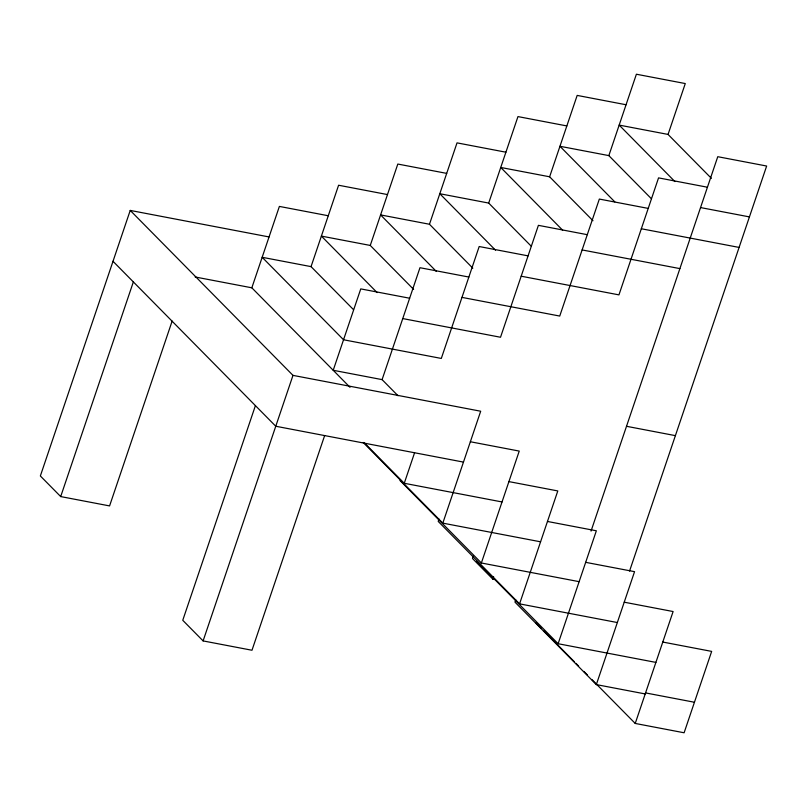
<?xml version="1.0" encoding="UTF-8"?>
<svg xmlns="http://www.w3.org/2000/svg" width="807" height="807" viewBox="0 0 807 807"><rect width="100%" height="100%" fill="white"/><g stroke="black" fill="none" stroke-linecap="round" stroke-linejoin="round"><path stroke-width="1.21" d="M269.054 236.945L130.23 210.425L40.35 475.959L60.696 496.577L109.581 505.918L172.143 321.065M60.696 496.577L133.357 281.915M350.016 387.32L251.834 287.806L279.383 206.421L328.267 215.751M255.416 405.628L182.755 620.29L203.102 640.909L251.986 650.25L324.646 435.578M353.506 309.656L311.048 266.623L338.597 185.237L387.481 194.568M203.102 640.909L292.981 375.376L130.23 210.425M413.608 289.37L370.262 245.439L397.811 164.053L446.695 173.384M472.821 268.176L429.475 224.255L457.024 142.869L505.908 152.2M398.022 395.753L382.094 379.623L419.973 267.712L468.857 277.043M531.147 246.105L488.689 203.071L517.963 116.591L566.847 125.932M502.025 501.954L404.257 483.282L414.586 452.757M592.974 220.725L549.628 176.794L577.176 95.408L626.061 104.749M438.988 519.062L438.191 521.393L519.577 603.868L617.335 622.54M540.579 541.81L442.811 523.138L480.69 411.227L292.981 375.376M473.285 556.104L472.478 558.494L492.815 579.113L495.266 579.577M651.299 198.643L608.841 155.61L636.39 74.224L685.274 83.555L668.055 134.426L711.401 178.357M579.133 581.665L481.365 562.993L519.244 451.083L470.36 441.752M492.815 579.113L493.632 576.723M515.744 599.793L514.957 602.123L596.333 684.598L645.217 693.939M519.577 603.868L557.798 490.938L508.914 481.608M591.037 531.097L717.766 156.699L766.65 166.03L629.551 571.074M655.889 662.396L558.121 643.724L596.353 530.794L547.469 521.463M596.333 684.598L634.554 571.669L585.67 562.338M662.779 642.049L711.663 651.39L684.114 732.776L635.23 723.445L673.109 611.535L624.225 602.193M668.055 134.426L619.171 125.095L674.894 181.565M608.841 155.61L559.957 146.279L614.803 201.861M707.436 187.224L658.552 177.883L618.949 294.878L521.191 276.206M549.628 176.794L500.743 167.463L562.661 230.217M700.547 207.57L749.431 216.901M648.223 208.408L599.339 199.067L559.735 316.062L461.977 297.39M641.333 228.754L739.101 247.426M488.689 203.071L439.805 193.73L495.538 250.21M587.284 234.676L538.4 225.345L500.522 337.255L402.754 318.573M582.119 249.938L679.887 268.61M429.475 224.255L380.591 214.914L436.325 271.394M528.071 255.859L479.187 246.528L441.308 358.439L343.54 339.767L262.164 257.292L311.048 266.623M370.262 245.439L321.378 236.098L377.111 292.578M409.643 298.227L360.759 288.896L333.21 370.282L382.094 379.623M195.163 276.983L251.834 287.806M626.514 426.298L675.398 435.639M463.47 462.098L275.762 426.247L113.01 261.297M645.56 692.92L694.444 702.251M364.451 442.942L404.257 483.282M363.2 442.458L442.811 523.138M399.99 480.518L481.365 562.993M476.745 561.248L558.121 643.724M536.161 623.034L541.467 628.411M544.12 631.104L574.201 661.589M575.966 663.374L578.619 666.068M583.925 671.444L587.466 675.035M591.884 679.514L635.23 723.445"/></g></svg>
